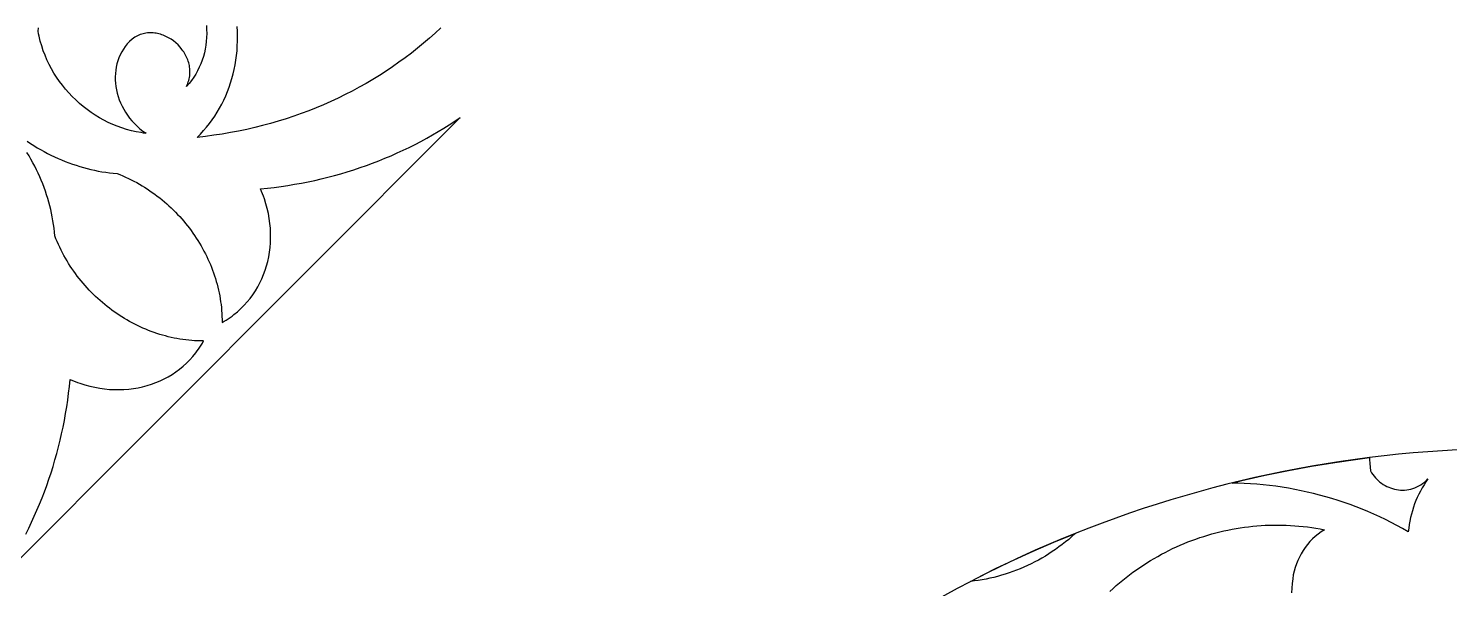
# Model space of a CAD drawing. Extents: x 1908 to 3442, y -299 to 721.
# Drawn here: x 3132.6 to 3222.5, y 283.6 to 319 of the extents above; entities that cross this region are included whole.
import ezdxf

# ---------------------------------------------------------------- set-up
doc = ezdxf.new("R2010")
doc.units = 0
doc.layers.add('BITMAP_LAYER', color=18, linetype='CONTINUOUS')

msp = doc.modelspace()

# ---------------------------------------------------------------- linework, layer by layer
at = {"layer": 'BITMAP_LAYER'}
for points in [[(3143.9, 319.142), (3143.915, 318.892), (3143.919, 318.643), (3143.912, 318.396), (3143.893, 318.15), (3143.864, 317.906), (3143.823, 317.666), (3143.771, 317.428), (3143.708, 317.193), (3143.634, 316.963), (3143.549, 316.736), (3143.452, 316.514), (3143.344, 316.297), (3143.225, 316.086), (3143.094, 315.88), (3142.953, 315.68), (3142.8, 315.487), (3142.635, 315.301), (3142.68, 315.395), (3142.72, 315.49), (3142.754, 315.585), (3142.784, 315.68), (3142.808, 315.775), (3142.828, 315.87), (3142.843, 315.965), (3142.853, 316.06), (3142.858, 316.155), (3142.859, 316.25), (3142.856, 316.344), (3142.848, 316.437), (3142.837, 316.53), (3142.821, 316.622), (3142.801, 316.713), (3142.778, 316.804), (3142.751, 316.893), (3142.72, 316.981), (3142.685, 317.069), (3142.647, 317.155), (3142.606, 317.239), (3142.562, 317.322), (3142.515, 317.404), (3142.464, 317.484), (3142.411, 317.562), (3142.355, 317.638), (3142.235, 317.785), (3142.105, 317.924), (3141.966, 318.054), (3141.819, 318.173), (3141.664, 318.283), (3141.503, 318.38), (3141.42, 318.425), (3141.336, 318.466), (3141.251, 318.505), (3141.165, 318.54), (3141.077, 318.571), (3140.989, 318.599), (3140.9, 318.624), (3140.81, 318.645), (3140.72, 318.662), (3140.629, 318.676), (3140.538, 318.685), (3140.447, 318.691), (3140.355, 318.692), (3140.263, 318.689), (3140.172, 318.682), (3140.08, 318.671), (3139.989, 318.655), (3139.898, 318.634), (3139.808, 318.609), (3139.718, 318.579), (3139.629, 318.545), (3139.541, 318.505), (3139.453, 318.46), (3139.367, 318.411), (3139.282, 318.356), (3139.198, 318.296), (3139.042, 318.148), (3138.898, 317.993), (3138.767, 317.83), (3138.649, 317.66), (3138.543, 317.484), (3138.45, 317.303), (3138.369, 317.116), (3138.3, 316.924), (3138.243, 316.729), (3138.198, 316.53), (3138.165, 316.328), (3138.144, 316.123), (3138.134, 315.917), (3138.137, 315.709), (3138.151, 315.5), (3138.176, 315.291), (3138.213, 315.082), (3138.261, 314.874), (3138.321, 314.667), (3138.392, 314.462), (3138.474, 314.26), (3138.567, 314.06), (3138.671, 313.864), (3138.786, 313.672), (3138.911, 313.484), (3139.048, 313.302), (3139.195, 313.125), (3139.352, 312.954), (3139.52, 312.791), (3139.699, 312.634), (3139.888, 312.485), (3140.087, 312.345), (3139.93, 312.363), (3139.775, 312.386), (3139.465, 312.44), (3139.16, 312.508), (3138.857, 312.589), (3138.559, 312.682), (3138.265, 312.788), (3137.976, 312.905), (3137.692, 313.034), (3137.413, 313.175), (3137.14, 313.326), (3136.872, 313.489), (3136.612, 313.661), (3136.358, 313.843), (3136.111, 314.036), (3135.871, 314.237), (3135.639, 314.448), (3135.416, 314.667), (3135.2, 314.895), (3134.994, 315.13), (3134.796, 315.374), (3134.608, 315.625), (3134.43, 315.883), (3134.262, 316.148), (3134.104, 316.419), (3133.958, 316.696), (3133.822, 316.98), (3133.698, 317.268), (3133.586, 317.562), (3133.486, 317.861), (3133.398, 318.164), (3133.323, 318.472), (3133.291, 318.627), (3133.262, 318.783), (3133.288, 318.997)], [(3158.727, 319.01), (3158.367, 318.677), (3157.999, 318.35), (3157.626, 318.031), (3157.246, 317.719), (3156.859, 317.414), (3156.467, 317.117), (3156.069, 316.827), (3155.664, 316.545), (3155.254, 316.27), (3154.837, 316.003), (3154.415, 315.744), (3153.988, 315.492), (3153.554, 315.249), (3153.116, 315.013), (3152.671, 314.785), (3152.222, 314.566), (3151.767, 314.355), (3151.307, 314.151), (3150.843, 313.957), (3150.373, 313.771), (3149.898, 313.593), (3149.418, 313.424), (3148.934, 313.263), (3148.445, 313.111), (3147.952, 312.968), (3147.454, 312.834), (3146.951, 312.708), (3146.445, 312.592), (3145.934, 312.485), (3145.419, 312.387), (3144.9, 312.298), (3144.377, 312.219), (3143.85, 312.149), (3143.32, 312.088), (3143.526, 312.297), (3143.724, 312.512), (3143.914, 312.734), (3144.095, 312.962), (3144.268, 313.196), (3144.432, 313.435), (3144.588, 313.68), (3144.735, 313.93), (3144.873, 314.185), (3145.003, 314.445), (3145.124, 314.709), (3145.235, 314.978), (3145.338, 315.251), (3145.432, 315.528), (3145.517, 315.809), (3145.593, 316.093), (3145.66, 316.381), (3145.717, 316.672), (3145.766, 316.966), (3145.805, 317.262), (3145.834, 317.561), (3145.854, 317.862), (3145.865, 318.166), (3145.867, 318.471), (3145.858, 318.778), (3145.841, 319.087)], [(3132.578, 311.839), (3132.785, 311.7), (3132.995, 311.567), (3133.207, 311.437), (3133.421, 311.313), (3133.637, 311.192), (3133.855, 311.077), (3134.075, 310.966), (3134.296, 310.86), (3134.52, 310.758), (3134.745, 310.662), (3134.971, 310.57), (3135.199, 310.483), (3135.428, 310.4), (3135.658, 310.323), (3135.889, 310.251), (3136.122, 310.184), (3136.355, 310.121), (3136.59, 310.064), (3136.825, 310.012), (3137.061, 309.965), (3137.297, 309.923), (3137.534, 309.887), (3137.772, 309.856), (3138.01, 309.83), (3138.248, 309.809), (3138.431, 309.736), (3138.613, 309.66), (3138.792, 309.581), (3138.97, 309.498), (3139.146, 309.412), (3139.319, 309.323), (3139.491, 309.23), (3139.661, 309.135), (3139.829, 309.036), (3139.995, 308.935), (3140.159, 308.83), (3140.32, 308.723), (3140.48, 308.613), (3140.637, 308.499), (3140.792, 308.384), (3140.945, 308.265), (3141.095, 308.144), (3141.243, 308.02), (3141.389, 307.894), (3141.532, 307.765), (3141.673, 307.634), (3141.811, 307.501), (3141.947, 307.365), (3142.08, 307.226), (3142.21, 307.086), (3142.338, 306.943), (3142.463, 306.798), (3142.586, 306.652), (3142.706, 306.503), (3142.823, 306.352), (3142.937, 306.199), (3143.048, 306.044), (3143.157, 305.888), (3143.262, 305.729), (3143.365, 305.569), (3143.464, 305.407), (3143.561, 305.244), (3143.654, 305.079), (3143.745, 304.913), (3143.832, 304.745), (3143.916, 304.575), (3143.997, 304.405), (3144.074, 304.232), (3144.149, 304.059), (3144.22, 303.884), (3144.287, 303.709), (3144.351, 303.532), (3144.412, 303.354), (3144.469, 303.175), (3144.523, 302.995), (3144.574, 302.814), (3144.62, 302.632), (3144.663, 302.45), (3144.703, 302.266), (3144.739, 302.082), (3144.771, 301.898), (3144.799, 301.712), (3144.824, 301.527), (3144.844, 301.34), (3144.861, 301.153), (3144.874, 300.966), (3144.883, 300.778), (3144.888, 300.59), (3144.889, 300.402), (3145.021, 300.478), (3145.15, 300.556), (3145.276, 300.638), (3145.4, 300.722), (3145.521, 300.808), (3145.639, 300.898), (3145.867, 301.084), (3146.083, 301.28), (3146.289, 301.486), (3146.483, 301.7), (3146.666, 301.924), (3146.838, 302.155), (3146.997, 302.395), (3147.145, 302.642), (3147.281, 302.896), (3147.405, 303.157), (3147.517, 303.424), (3147.617, 303.696), (3147.704, 303.975), (3147.779, 304.258), (3147.841, 304.546), (3147.89, 304.838), (3147.927, 305.134), (3147.951, 305.433), (3147.961, 305.736), (3147.958, 306.041), (3147.943, 306.348), (3147.913, 306.657), (3147.87, 306.967), (3147.814, 307.278), (3147.744, 307.59), (3147.659, 307.902), (3147.561, 308.214), (3147.507, 308.37), (3147.449, 308.525), (3147.387, 308.681), (3147.322, 308.836), (3147.758, 308.881), (3148.191, 308.932), (3148.622, 308.99), (3149.051, 309.054), (3149.478, 309.125), (3149.902, 309.202), (3150.325, 309.285), (3150.744, 309.375), (3151.162, 309.471), (3151.577, 309.573), (3151.989, 309.681), (3152.399, 309.796), (3152.805, 309.917), (3153.21, 310.044), (3153.611, 310.177), (3154.01, 310.316), (3154.405, 310.461), (3154.798, 310.612), (3155.187, 310.77), (3155.574, 310.933), (3155.957, 311.102), (3156.337, 311.277), (3156.713, 311.458), (3157.086, 311.645), (3157.456, 311.837), (3157.823, 312.036), (3158.185, 312.24), (3158.545, 312.45), (3158.9, 312.666), (3159.252, 312.887), (3159.6, 313.114), (3159.944, 313.347), (3130.776, 284.179)], [(3132.478, 287.036), (3132.665, 287.41), (3132.846, 287.786), (3133.021, 288.166), (3133.19, 288.549), (3133.353, 288.936), (3133.51, 289.325), (3133.662, 289.718), (3133.807, 290.113), (3133.946, 290.512), (3134.079, 290.913), (3134.206, 291.317), (3134.327, 291.724), (3134.441, 292.134), (3134.55, 292.546), (3134.652, 292.961), (3134.748, 293.378), (3134.838, 293.798), (3134.921, 294.22), (3134.998, 294.645), (3135.069, 295.072), (3135.133, 295.501), (3135.191, 295.932), (3135.242, 296.365), (3135.287, 296.8), (3135.442, 296.735), (3135.597, 296.674), (3135.753, 296.616), (3135.908, 296.562), (3136.22, 296.463), (3136.532, 296.379), (3136.844, 296.309), (3137.156, 296.252), (3137.466, 296.21), (3137.775, 296.18), (3138.082, 296.164), (3138.387, 296.162), (3138.689, 296.172), (3138.989, 296.196), (3139.285, 296.232), (3139.577, 296.282), (3139.865, 296.344), (3140.148, 296.419), (3140.426, 296.506), (3140.699, 296.606), (3140.966, 296.717), (3141.227, 296.841), (3141.481, 296.977), (3141.728, 297.125), (3141.967, 297.285), (3142.199, 297.456), (3142.422, 297.639), (3142.637, 297.834), (3142.843, 298.039), (3143.039, 298.256), (3143.225, 298.484), (3143.314, 298.602), (3143.401, 298.723), (3143.485, 298.847), (3143.566, 298.973), (3143.645, 299.102), (3143.72, 299.233), (3143.532, 299.234), (3143.344, 299.239), (3143.157, 299.248), (3142.969, 299.261), (3142.783, 299.278), (3142.596, 299.299), (3142.41, 299.324), (3142.225, 299.352), (3142.04, 299.384), (3141.856, 299.42), (3141.673, 299.459), (3141.49, 299.502), (3141.309, 299.549), (3141.128, 299.599), (3140.948, 299.653), (3140.769, 299.711), (3140.591, 299.771), (3140.414, 299.836), (3140.238, 299.903), (3140.064, 299.974), (3139.89, 300.048), (3139.718, 300.126), (3139.547, 300.207), (3139.378, 300.291), (3139.21, 300.378), (3139.044, 300.468), (3138.879, 300.562), (3138.715, 300.658), (3138.554, 300.758), (3138.393, 300.861), (3138.235, 300.966), (3138.079, 301.074), (3137.924, 301.186), (3137.771, 301.3), (3137.62, 301.417), (3137.471, 301.537), (3137.324, 301.659), (3137.18, 301.785), (3137.037, 301.912), (3136.896, 302.043), (3136.758, 302.176), (3136.622, 302.312), (3136.489, 302.45), (3136.357, 302.591), (3136.229, 302.734), (3136.102, 302.88), (3135.979, 303.028), (3135.858, 303.178), (3135.739, 303.331), (3135.623, 303.486), (3135.51, 303.643), (3135.4, 303.802), (3135.293, 303.964), (3135.188, 304.128), (3135.087, 304.294), (3134.988, 304.461), (3134.892, 304.631), (3134.8, 304.803), (3134.711, 304.977), (3134.625, 305.153), (3134.542, 305.331), (3134.463, 305.51), (3134.386, 305.692), (3134.314, 305.875), (3134.293, 306.113), (3134.267, 306.351), (3134.236, 306.588), (3134.199, 306.826), (3134.158, 307.062), (3134.111, 307.298), (3134.059, 307.533), (3134.001, 307.768), (3133.939, 308.001), (3133.872, 308.233), (3133.8, 308.465), (3133.722, 308.695), (3133.64, 308.924), (3133.553, 309.152), (3133.461, 309.378), (3133.364, 309.603), (3133.263, 309.826), (3133.157, 310.048), (3133.046, 310.268), (3132.93, 310.486), (3132.81, 310.702), (3132.685, 310.916), (3132.556, 311.128)], [(3201.012, 283.427), (3201.212, 283.61), (3201.415, 283.789), (3201.62, 283.964), (3201.828, 284.136), (3202.039, 284.304), (3202.252, 284.468), (3202.467, 284.628), (3202.685, 284.784), (3202.905, 284.936), (3203.127, 285.084), (3203.351, 285.228), (3203.578, 285.368), (3203.807, 285.504), (3204.037, 285.636), (3204.27, 285.764), (3204.504, 285.888), (3204.74, 286.008), (3204.979, 286.123), (3205.218, 286.235), (3205.46, 286.342), (3205.703, 286.445), (3205.948, 286.544), (3206.194, 286.639), (3206.442, 286.729), (3206.691, 286.816), (3206.942, 286.897), (3207.194, 286.975), (3207.447, 287.048), (3207.702, 287.117), (3207.957, 287.182), (3208.214, 287.242), (3208.472, 287.297), (3208.73, 287.349), (3208.99, 287.396), (3209.251, 287.438), (3209.512, 287.476), (3209.775, 287.509), (3210.038, 287.538), (3210.301, 287.562), (3210.566, 287.582), (3210.831, 287.597), (3211.096, 287.608), (3211.362, 287.614), (3211.628, 287.615), (3211.895, 287.611), (3212.162, 287.603), (3212.43, 287.591), (3212.697, 287.573), (3212.965, 287.551), (3213.233, 287.524), (3213.5, 287.492), (3213.768, 287.455), (3214.036, 287.414), (3214.304, 287.368), (3214.571, 287.316), (3214.371, 287.187), (3214.179, 287.047), (3213.995, 286.897), (3213.822, 286.737), (3213.657, 286.567), (3213.503, 286.389), (3213.358, 286.202), (3213.224, 286.007), (3213.101, 285.804), (3212.989, 285.595), (3212.888, 285.379), (3212.799, 285.157), (3212.722, 284.93), (3212.657, 284.697), (3212.605, 284.46), (3212.566, 284.219), (3212.528, 283.925), (3212.502, 283.631), (3212.487, 283.337)]]:
    msp.add_lwpolyline(points, dxfattribs=at)
msp.add_lwpolyline([(3226.678, 292.446, 0.414214), (3151.678, 217.446, 0.414214), (3226.678, 142.446, 0.414214), (3301.678, 217.446, 0.414214)], format="xyb", close=True, dxfattribs=at)
for points in [[(3217.421, 291.743), (3217.435, 291.506), (3217.458, 291.268), (3217.489, 291.03), (3217.557, 290.914), (3217.63, 290.803), (3217.71, 290.697), (3217.795, 290.596), (3217.885, 290.501), (3217.98, 290.411), (3218.08, 290.328), (3218.184, 290.25), (3218.291, 290.178), (3218.403, 290.112), (3218.517, 290.052), (3218.635, 289.999), (3218.755, 289.953), (3218.878, 289.913), (3219.002, 289.88), (3219.128, 289.854), (3219.256, 289.836), (3219.385, 289.825), (3219.514, 289.821), (3219.644, 289.825), (3219.774, 289.836), (3219.903, 289.856), (3220.033, 289.884), (3220.161, 289.919), (3220.288, 289.964), (3220.414, 290.016), (3220.538, 290.078), (3220.659, 290.148), (3220.779, 290.227), (3220.895, 290.315), (3221.009, 290.413), (3221.119, 290.52), (3220.99, 290.336), (3220.867, 290.148), (3220.751, 289.956), (3220.642, 289.761), (3220.54, 289.562), (3220.444, 289.359), (3220.355, 289.154), (3220.273, 288.945), (3220.198, 288.733), (3220.13, 288.519), (3220.069, 288.303), (3220.015, 288.084), (3219.969, 287.863), (3219.93, 287.64), (3219.898, 287.416), (3219.874, 287.19), (3219.518, 287.391), (3219.159, 287.585), (3218.798, 287.773), (3218.433, 287.954), (3218.066, 288.129), (3217.697, 288.297), (3217.325, 288.458), (3216.95, 288.612), (3216.574, 288.76), (3216.195, 288.901), (3215.814, 289.035), (3215.431, 289.163), (3215.046, 289.283), (3214.659, 289.397), (3214.271, 289.504), (3213.88, 289.604), (3213.489, 289.697), (3213.095, 289.783), (3212.701, 289.862), (3212.305, 289.935), (3211.907, 290), (3211.509, 290.058), (3211.109, 290.11), (3210.709, 290.154), (3210.308, 290.191), (3209.905, 290.221), (3209.502, 290.244), (3209.099, 290.26), (3208.746, 290.267), (3209.356, 290.419), (3210.828, 290.752), (3212.297, 291.055), (3213.763, 291.326), (3215.225, 291.567), (3216.682, 291.777), (3217.417, 291.869)], [(3198.804, 287.054), (3198.608, 286.879), (3198.408, 286.708), (3198.205, 286.543), (3198, 286.383), (3197.792, 286.228), (3197.581, 286.078), (3197.367, 285.933), (3197.151, 285.793), (3196.933, 285.658), (3196.712, 285.528), (3196.489, 285.403), (3196.264, 285.284), (3196.037, 285.169), (3195.808, 285.06), (3195.577, 284.956), (3195.345, 284.857), (3195.11, 284.764), (3194.874, 284.675), (3194.637, 284.592), (3194.397, 284.514), (3194.157, 284.441), (3193.915, 284.374), (3193.672, 284.311), (3193.428, 284.254), (3193.183, 284.203), (3192.937, 284.156), (3192.69, 284.115), (3192.443, 284.08), (3192.205, 284.051), (3193.297, 284.608), (3194.728, 285.301), (3196.168, 285.96), (3197.616, 286.587), (3198.838, 287.086)]]:
    msp.add_lwpolyline(points, close=True, dxfattribs=at)

doc.saveas('drawing.dxf')
